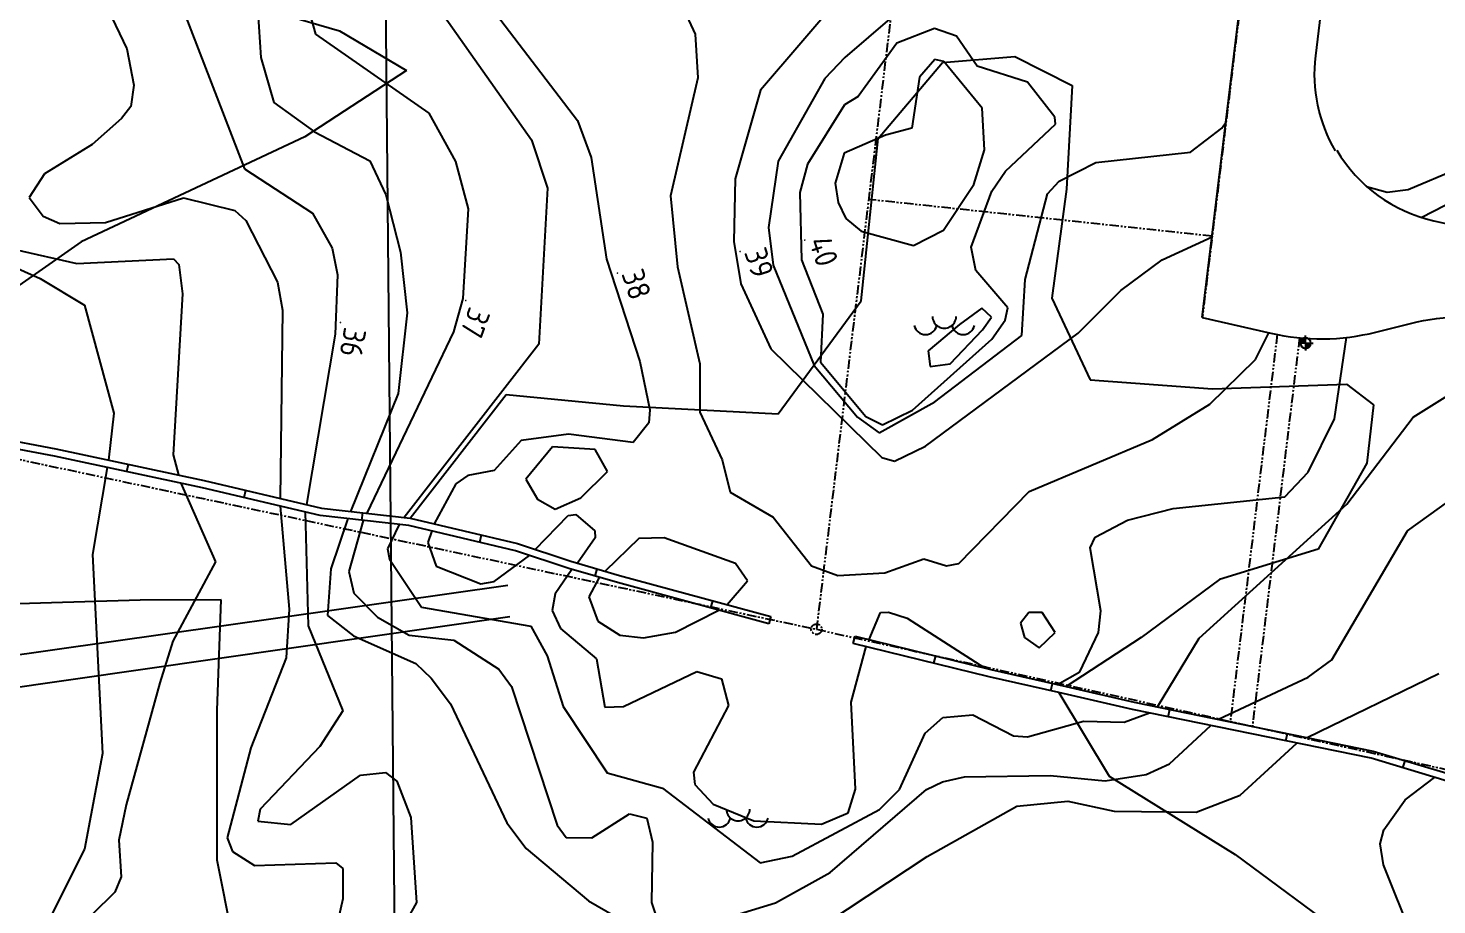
# Model space of a CAD drawing. Header units: metres. Extents: x 139929 to 142176, y 6401995 to 6404420.
# Drawn here: x 140175.9 to 140269.7, y 6402257.2 to 6402315.6 of the extents above; entities that cross this region are included whole.
import ezdxf
from ezdxf.enums import TextEntityAlignment as Align

# ---------------------------------------------------------------- set-up
doc = ezdxf.new("R2010")
doc.units = ezdxf.units.M
doc.header["$LTSCALE"] = 0.5
doc.linetypes.add('PHANTOM', pattern=[2.5, 1.25, -0.25, 0.25, -0.25, 0.25, -0.25])
doc.layers.get('0').update_dxf_attribs({"color": 1})
doc.layers.add('LM_GRÄNSPUNKT_TEXT_NY', color=94, linetype='Continuous', lineweight=25)
doc.layers.add('PRI_LED_LUFTLED_ELNÄT', color=249, linetype='Continuous', lineweight=18)
for name, color, linetype in [('M-BEF-EL-LUFT', 4, 'ELLEDNING'), ('M-BEF-MARKLINJE', 4, 'Continuous'), ('M-BEF-MUR', 4, 'Continuous'), ('M-BEF-NIVÅKURVA-PRIMÄR-0.5M', 12, 'Continuous'), ('M-BEF-NIVÅKURVA-PRIMÄR-1.0M', 12, 'Continuous'), ('M-BELYSNINGSSTOLPE', 20, 'Continuous'), ('M-GR-FASTIGHETSGRÄNS', 3, 'PHANTOM'), ('M-STOMLINJE', 3, 'Continuous')]:
    doc.layers.add(name, color=color, linetype=linetype)
doc.styles.add('ISO', font='iso.shx', dxfattribs={"height": 2.5})
doc.styles.add('ITALICC', font='italicc', dxfattribs={"oblique": 10})
doc.styles.get("Standard").update_dxf_attribs({"font": 'simplex8.shx'})
doc.linetypes.add('ELLEDNING', pattern='A,3,-0.5,["E",Standard,S=0.5,R=0,X=0,Y=-0.25],-0.5', length=4)
picture_1 = doc.add_image_def('image1.png', size_in_pixel=(962, 792))
pattern_1 = [(45, (-19260.8910175, -51074.3308278), (-0.001122532015134, 0.001122532015134), [])]

# ---------------------------------------------------------------- blocks, each defined once
blk = doc.blocks.new('PRI_M_BERG')
for centre, radius, start, end in [((-1.252, 0.43), 0.765, 192.29023, 347.70977), ((0, 0.867), 0.784, 179.99999, 0.00001), ((1.252, 0.43), 0.765, 192.29023, 347.70977)]:
    blk.add_arc(centre, radius, start, end)
blk = doc.blocks.new('LIGGARPUNKT')
blk.add_circle((0, 0), 0.35)
at = {"layer": 'LM_GRÄNSPUNKT_TEXT_NY', "style": 'ITALICC', "oblique": 10}
blk.add_attdef('PUNKTBETECKNING', (0.5, -0.35), '', height=0.7, dxfattribs=at)
blk = doc.blocks.new('PRI_NIVÅ_HÖJDPKT')
at = {"color": 0, "linetype": 'Continuous', "lineweight": -3}
blk.add_circle((183, 184), 0.0005, dxfattribs=at)
blk = doc.blocks.new('Ny-stolpe')
at = {"layer": ''}
h = blk.add_hatch(dxfattribs=at)
h.set_pattern_fill('ANSI31', color=256, scale=0.0005, style=0)
h.set_pattern_definition(pattern_1)
edge = h.paths.add_edge_path()
edge.add_arc((0, 0), 0.175, 90, 180)
edge.add_line((-0.175, 0), (0, 0))
edge.add_line((0, 0), (0, 0.175))
h = blk.add_hatch(dxfattribs=at)
h.set_pattern_fill('ANSI31', color=256, scale=0.0005, style=0)
h.set_pattern_definition(pattern_1)
edge = h.paths.add_edge_path()
edge.add_line((0, 0), (0, -0.175))
edge.add_arc((0, 0), 0.175, 270, 360)
edge.add_line((0.175, 0), (0, 0))
for p, q in [((-0.175, 0), (-0.25, 0)), ((0, 0), (-0.175, 0)), ((0, 0.173), (0, 0.248)), ((0, 0), (0, 0.175)), ((0, 0), (0.175, 0)), ((0, 0), (0, -0.175)), ((0, -0.175), (0, -0.252)), ((0.175, 0), (0.25, 0))]:
    blk.add_line(p, q, dxfattribs=at)
for start, end in [(90, 180), (180, 270), (0, 90), (270, 0)]:
    blk.add_arc((0, 0), 0.175, start, end, dxfattribs=at)

msp = doc.modelspace()

# ---------------------------------------------------------------- linework, layer by layer
at = {"layer": 'M-BEF-EL-LUFT', "lineweight": -3}
for p, q in [((140149.444, 6402270.159), (140207.879, 6402278.479)), ((140208.007, 6402276.368), (140149.757, 6402268.007))]:
    msp.add_line(p, q, dxfattribs=at)
at = {"layer": 'M-BEF-MARKLINJE'}
for p, q in [((140186.44, 6402318.39, 36.026), (140196.667, 6402315.416, 36.152)), ((140196.667, 6402315.416, 36.152), (140201.129, 6402312.756, 37.41)), ((140236.813, 6402313.302, 40.459), (140241.637, 6402313.694, 40.093)), ((140241.637, 6402313.694, 40.093), (140245.445, 6402311.768, 39.807)), ((140201.129, 6402312.756, 37.41), (140194.359, 6402308.338, 36.924)), ((140232.521, 6402308.222, 40.82), (140236.813, 6402313.302, 40.459)), ((140245.445, 6402311.768, 39.807), (140245.071, 6402304.859, 39.355)), ((140194.359, 6402308.338, 36.924), (140179.475, 6402301.352, 35.208)), ((140231.404, 6402297.408, 39.807), (140232.521, 6402308.222, 40.82)), ((140245.071, 6402304.859, 39.355), (140244.095, 6402297.587, 38.446)), ((140179.475, 6402301.352, 35.208), (140168.984, 6402294.045, 34.092)), ((140244.095, 6402297.587, 38.446), (140246.632, 6402292.152, 38.709)), ((140225.867, 6402289.879, 40.906), (140231.404, 6402297.408, 39.807)), ((140246.632, 6402292.152, 38.709), (140254.794, 6402291.562, 38.966)), ((140254.794, 6402291.562, 38.966), (140263.696, 6402291.873, 38.274)), ((140263.696, 6402291.873, 38.274), (140265.512, 6402290.495, 38.057)), ((140201.373, 6402282.94, 38.148), (140207.775, 6402291.175, 37.65)), ((140207.775, 6402291.175, 37.65), (140215.572, 6402290.415, 38.829)), ((140215.572, 6402290.415, 38.829), (140225.867, 6402289.879, 40.906)), ((140265.512, 6402290.495, 38.057), (140265.057, 6402286.595, 38.12)), ((140265.057, 6402286.595, 38.12), (140261.824, 6402280.88, 37.788)), ((140261.824, 6402280.88, 37.788), (140255.253, 6402278.859, 37.971)), ((140255.253, 6402278.859, 37.971), (140250.031, 6402274.987, 38.034)), ((140183.393, 6402277.48, 34.046), (140173.16, 6402277.157, 33.692)), ((140188.789, 6402277.49, 34.567), (140183.393, 6402277.48, 34.046)), ((140188.531, 6402270.14, 34.847), (140188.789, 6402277.49, 34.567)), ((140250.031, 6402274.987, 38.034), (140245.042, 6402271.722, 38.554)), ((140244.549, 6402271.321, 38.55), (140247.918, 6402265.749, 37.725)), ((140188.52, 6402260.164, 35.128), (140188.531, 6402270.14, 34.847)), ((140247.918, 6402265.749, 37.725), (140256.302, 6402260.525, 37.01)), ((140190.516, 6402250.212, 34.584), (140188.52, 6402260.164, 35.128)), ((140256.302, 6402260.525, 37.01), (140266.645, 6402252.877, 35.471))]:
    msp.add_line(p, q, dxfattribs=at)
at = {"layer": 'M-BEF-MARKLINJE', "lineweight": -3}
for p, q in [((140186.44, 6402318.39), (140196.667, 6402315.416)), ((140196.667, 6402315.416), (140201.129, 6402312.756)), ((140236.813, 6402313.302), (140241.637, 6402313.694)), ((140241.637, 6402313.694), (140245.445, 6402311.768)), ((140201.129, 6402312.756), (140194.359, 6402308.338)), ((140232.521, 6402308.222), (140236.813, 6402313.302)), ((140245.445, 6402311.768), (140245.071, 6402304.859)), ((140194.359, 6402308.338), (140179.475, 6402301.352)), ((140231.404, 6402297.408), (140232.521, 6402308.222)), ((140245.071, 6402304.859), (140244.095, 6402297.587)), ((140179.475, 6402301.352), (140168.984, 6402294.045)), ((140244.095, 6402297.587), (140246.632, 6402292.152)), ((140225.867, 6402289.879), (140231.404, 6402297.408)), ((140246.632, 6402292.152), (140254.794, 6402291.562)), ((140254.794, 6402291.562), (140263.696, 6402291.873)), ((140263.696, 6402291.873), (140265.512, 6402290.495)), ((140201.373, 6402282.94), (140207.775, 6402291.175)), ((140207.775, 6402291.175), (140215.572, 6402290.415)), ((140215.572, 6402290.415), (140225.867, 6402289.879)), ((140265.512, 6402290.495), (140265.057, 6402286.595)), ((140265.057, 6402286.595), (140261.824, 6402280.88)), ((140261.824, 6402280.88), (140255.253, 6402278.859)), ((140255.253, 6402278.859), (140250.031, 6402274.987)), ((140183.393, 6402277.48), (140173.16, 6402277.157)), ((140188.789, 6402277.49), (140183.393, 6402277.48)), ((140188.531, 6402270.14), (140188.789, 6402277.49)), ((140250.031, 6402274.987), (140245.042, 6402271.722)), ((140244.549, 6402271.321), (140247.918, 6402265.749)), ((140188.52, 6402260.164), (140188.531, 6402270.14)), ((140247.918, 6402265.749), (140256.302, 6402260.525)), ((140190.516, 6402250.212), (140188.52, 6402260.164)), ((140256.302, 6402260.525), (140266.645, 6402252.877))]:
    msp.add_line(p, q, dxfattribs=at)
at = {"layer": 'M-BEF-MUR'}
for p, q in [((140163.151, 6402290.336), (140177.795, 6402287.556)), ((140177.696, 6402287.066), (140166.35, 6402289.22)), ((140177.795, 6402287.556), (140187.665, 6402285.453)), ((140187.555, 6402284.965), (140177.696, 6402287.066)), ((140182.511, 6402286.04), (140182.615, 6402286.529)), ((140187.665, 6402285.453), (140195.463, 6402283.612)), ((140195.377, 6402283.119), (140187.555, 6402284.965)), ((140190.322, 6402284.312), (140190.437, 6402284.799)), ((140195.463, 6402283.612), (140201.373, 6402282.94)), ((140201.287, 6402282.447), (140195.377, 6402283.119)), ((140198.165, 6402282.802), (140198.221, 6402283.299)), ((140208.388, 6402280.772), (140201.287, 6402282.447)), ((140201.373, 6402282.94), (140208.524, 6402281.254)), ((140206.015, 6402281.331), (140206.13, 6402281.818)), ((140211.929, 6402279.586), (140208.388, 6402280.772)), ((140208.524, 6402281.254), (140212.077, 6402280.063)), ((140212.077, 6402280.063), (140215.309, 6402279.125)), ((140215.174, 6402278.643), (140211.929, 6402279.586)), ((140213.683, 6402279.076), (140213.823, 6402279.556)), ((140215.309, 6402279.125), (140225.389, 6402276.389)), ((140225.258, 6402275.907), (140215.174, 6402278.643)), ((140221.397, 6402276.954), (140221.528, 6402277.437)), ((140225.389, 6402276.389), (140225.258, 6402275.907)), ((140230.872, 6402274.592), (140230.991, 6402275.078)), ((140230.991, 6402275.078), (140240.039, 6402272.864)), ((140239.924, 6402272.377), (140230.872, 6402274.592)), ((140236.243, 6402273.278), (140236.362, 6402273.763)), ((140244.549, 6402271.321), (140239.924, 6402272.377)), ((140240.039, 6402272.864), (140245.042, 6402271.722)), ((140244.029, 6402271.44), (140244.141, 6402271.928)), ((140249.457, 6402270.202), (140244.549, 6402271.321)), ((140245.042, 6402271.722), (140249.563, 6402270.691)), ((140249.563, 6402270.691), (140265.478, 6402267.425)), ((140265.355, 6402266.94), (140249.457, 6402270.202)), ((140251.841, 6402269.712), (140251.941, 6402270.202)), ((140259.678, 6402268.105), (140259.778, 6402268.595)), ((140278.952, 6402262.831), (140265.355, 6402266.94)), ((140265.478, 6402267.425), (140279.097, 6402263.309)), ((140267.465, 6402266.303), (140267.61, 6402266.781))]:
    msp.add_line(p, q, dxfattribs=at)
at = {"layer": 'M-BEF-MUR', "lineweight": -3}
for p, q in [((140163.151, 6402290.336), (140177.795, 6402287.556)), ((140177.696, 6402287.066), (140166.35, 6402289.22)), ((140177.795, 6402287.556), (140187.665, 6402285.453)), ((140187.555, 6402284.965), (140177.696, 6402287.066)), ((140182.511, 6402286.04), (140182.615, 6402286.529)), ((140187.665, 6402285.453), (140195.463, 6402283.612)), ((140195.377, 6402283.119), (140187.555, 6402284.965)), ((140190.322, 6402284.312), (140190.437, 6402284.799)), ((140195.463, 6402283.612), (140201.373, 6402282.94)), ((140201.287, 6402282.447), (140195.377, 6402283.119)), ((140198.165, 6402282.802), (140198.221, 6402283.299)), ((140208.388, 6402280.772), (140201.287, 6402282.447)), ((140201.373, 6402282.94), (140208.524, 6402281.254)), ((140206.015, 6402281.331), (140206.13, 6402281.818)), ((140211.929, 6402279.586), (140208.388, 6402280.772)), ((140208.524, 6402281.254), (140212.077, 6402280.063)), ((140212.077, 6402280.063), (140215.309, 6402279.125)), ((140215.174, 6402278.643), (140211.929, 6402279.586)), ((140213.683, 6402279.076), (140213.823, 6402279.556)), ((140215.309, 6402279.125), (140225.389, 6402276.389)), ((140225.258, 6402275.907), (140215.174, 6402278.643)), ((140221.397, 6402276.954), (140221.528, 6402277.437)), ((140225.389, 6402276.389), (140225.258, 6402275.907)), ((140230.872, 6402274.592), (140230.991, 6402275.078)), ((140230.991, 6402275.078), (140240.039, 6402272.864)), ((140239.924, 6402272.377), (140230.872, 6402274.592)), ((140236.243, 6402273.278), (140236.362, 6402273.763)), ((140244.549, 6402271.321), (140239.924, 6402272.377)), ((140240.039, 6402272.864), (140245.042, 6402271.722)), ((140244.029, 6402271.44), (140244.141, 6402271.928)), ((140249.457, 6402270.202), (140244.549, 6402271.321)), ((140245.042, 6402271.722), (140249.563, 6402270.691)), ((140249.563, 6402270.691), (140265.478, 6402267.425)), ((140265.355, 6402266.94), (140249.457, 6402270.202)), ((140251.841, 6402269.712), (140251.941, 6402270.202)), ((140259.678, 6402268.105), (140259.778, 6402268.595)), ((140278.952, 6402262.831), (140265.355, 6402266.94)), ((140265.478, 6402267.425), (140279.097, 6402263.309)), ((140267.465, 6402266.303), (140267.61, 6402266.781))]:
    msp.add_line(p, q, dxfattribs=at)
at = {"layer": 'M-BEF-NIVÅKURVA-PRIMÄR-0.5M', "linetype": 'Continuous', "lineweight": -3}
for p, q in [((140191.051, 6402319.71, 36.5), (140191.431, 6402313.622, 36.5)), ((140201.759, 6402319.07, 37.5), (140209.458, 6402308.142, 37.5)), ((140234.876, 6402317.576, 39.5), (140230.32, 6402313.632, 39.5)), ((140181.282, 6402316.799, 35.5), (140182.523, 6402314.201, 35.5)), ((140219.506, 6402317.001, 38.5), (140220.358, 6402315.173, 38.5)), ((140220.358, 6402315.173, 38.5), (140220.524, 6402312.265, 38.5)), ((140182.523, 6402314.201, 35.5), (140182.969, 6402311.791, 35.5)), ((140191.431, 6402313.622, 36.5), (140192.299, 6402310.637, 36.5)), ((140230.32, 6402313.632, 39.5), (140228.989, 6402312.234, 39.5)), ((140236.31, 6402313.488, 40.5), (140235.284, 6402312.312, 40.5)), ((140236.905, 6402313.37, 40.5), (140236.31, 6402313.488, 40.5)), ((140239.45, 6402310.261, 40.5), (140236.905, 6402313.37, 40.5)), ((140182.969, 6402311.791, 35.5), (140182.776, 6402310.367, 35.5)), ((140220.524, 6402312.265, 38.5), (140218.703, 6402304.408, 38.5)), ((140228.989, 6402312.234, 39.5), (140225.869, 6402306.716, 39.5)), ((140235.284, 6402312.312, 40.5), (140234.77, 6402308.911, 40.5)), ((140192.299, 6402310.637, 36.5), (140195.007, 6402308.675, 36.5)), ((140182.776, 6402310.367, 35.5), (140182.15, 6402309.57, 35.5)), ((140239.619, 6402307.481, 40.5), (140239.45, 6402310.261, 40.5)), ((140182.15, 6402309.57, 35.5), (140180.202, 6402307.83, 35.5)), ((140234.77, 6402308.911, 40.5), (140233.025, 6402308.466, 40.5)), ((140253.329, 6402307.315, 39.5), (140255.416, 6402308.914, 39.5)), ((140255.416, 6402308.914, 39.5), (140255.688, 6402309.339, 39.5)), ((140180.202, 6402307.83, 35.5), (140177.024, 6402305.89, 35.5)), ((140195.007, 6402308.675, 36.5), (140198.699, 6402306.753, 36.5)), ((140209.458, 6402308.142, 37.5), (140210.507, 6402304.922, 37.5)), ((140233.025, 6402308.466, 40.5), (140230.272, 6402307.261, 40.5)), ((140230.272, 6402307.261, 40.5), (140229.672, 6402305.267, 40.5)), ((140238.892, 6402305.161, 40.5), (140239.619, 6402307.481, 40.5)), ((140247.009, 6402306.641, 39.5), (140253.329, 6402307.315, 39.5)), ((140177.024, 6402305.89, 35.5), (140176.006, 6402304.313, 35.5)), ((140198.699, 6402306.753, 36.5), (140199.753, 6402304.477, 36.5)), ((140225.869, 6402306.716, 39.5), (140225.23, 6402302.298, 39.5)), ((140244.589, 6402305.393, 39.5), (140247.009, 6402306.641, 39.5)), ((140268.68, 6402302.976, 38.5), (140274.411, 6402305.909, 38.5)), ((140229.672, 6402305.267, 40.5), (140229.868, 6402303.973, 40.5)), ((140236.883, 6402302.116, 40.5), (140238.892, 6402305.161, 40.5)), ((140243.811, 6402304.536, 39.5), (140244.589, 6402305.393, 39.5)), ((140176.006, 6402304.313, 35.5), (140176.952, 6402303.058, 35.5)), ((140181.086, 6402302.631, 35.5), (140186.289, 6402304.284, 35.5)), ((140186.289, 6402304.284, 35.5), (140189.712, 6402303.443, 35.5)), ((140199.753, 6402304.477, 36.5), (140200.729, 6402300.663, 36.5)), ((140210.507, 6402304.922, 37.5), (140209.947, 6402294.537, 37.5)), ((140218.703, 6402304.408, 38.5), (140219.165, 6402299.692, 38.5)), ((140242.322, 6402298.839, 39.5), (140243.811, 6402304.536, 39.5)), ((140189.712, 6402303.443, 35.5), (140190.427, 6402302.773, 35.5)), ((140229.868, 6402303.973, 40.5), (140230.382, 6402302.913, 40.5)), ((140176.952, 6402303.058, 35.5), (140178.054, 6402302.581, 35.5)), ((140178.054, 6402302.581, 35.5), (140181.086, 6402302.631, 35.5)), ((140190.427, 6402302.773, 35.5), (140192.544, 6402298.655, 35.5)), ((140225.23, 6402302.298, 39.5), (140225.546, 6402299.79, 39.5)), ((140230.382, 6402302.913, 40.5), (140231.402, 6402302.067, 40.5)), ((140231.402, 6402302.067, 40.5), (140234.887, 6402301.094, 40.5)), ((140234.887, 6402301.094, 40.5), (140236.883, 6402302.116, 40.5)), ((140175.077, 6402300.844, 34.5), (140179.18, 6402299.897, 34.5)), ((140200.729, 6402300.663, 36.5), (140201.165, 6402296.621, 36.5)), ((140179.18, 6402299.897, 34.5), (140185.618, 6402300.216, 34.5)), ((140185.618, 6402300.216, 34.5), (140185.98, 6402299.839, 34.5)), ((140185.98, 6402299.839, 34.5), (140186.213, 6402297.888, 34.5)), ((140219.165, 6402299.692, 38.5), (140220.651, 6402293.216, 38.5)), ((140225.546, 6402299.79, 39.5), (140228.276, 6402293.101, 39.5)), ((140192.544, 6402298.655, 35.5), (140192.882, 6402296.794, 35.5)), ((140242.096, 6402295.11, 39.5), (140242.322, 6402298.839, 39.5)), ((140186.213, 6402297.888, 34.5), (140185.603, 6402287.147, 34.5)), ((140192.882, 6402296.794, 35.5), (140192.729, 6402284.257, 35.5)), ((140201.165, 6402296.621, 36.5), (140200.576, 6402291.252, 36.5)), ((140239.44, 6402296.94, 40.5), (140237.945, 6402295.831, 40.5)), ((140240.065, 6402296.34, 40.5), (140239.44, 6402296.94, 40.5)), ((140237.945, 6402295.831, 40.5), (140235.866, 6402294.087, 40.5)), ((140239.469, 6402295.479, 40.5), (140240.065, 6402296.34, 40.5)), ((140236.307, 6402290.691, 39.5), (140242.096, 6402295.11, 39.5)), ((140237.316, 6402293.219, 40.5), (140239.469, 6402295.479, 40.5)), ((140257.638, 6402293.503, 38.5), (140258.546, 6402295.289, 38.5)), ((140209.947, 6402294.537, 37.5), (140200.973, 6402282.985, 37.5)), ((140235.866, 6402294.087, 40.5), (140235.999, 6402293.034, 40.5)), ((140220.651, 6402293.216, 38.5), (140220.662, 6402290.001, 38.5)), ((140228.276, 6402293.101, 39.5), (140231.164, 6402289.658, 39.5)), ((140235.999, 6402293.034, 40.5), (140237.316, 6402293.219, 40.5)), ((140254.598, 6402290.534, 38.5), (140257.638, 6402293.503, 38.5)), ((140268.133, 6402289.675, 37.5), (140273.481, 6402293.01, 37.5)), ((140200.576, 6402291.252, 36.5), (140197.397, 6402283.392, 36.5)), ((140220.662, 6402290.001, 38.5), (140222.14, 6402286.831, 38.5)), ((140232.585, 6402288.62, 39.5), (140236.307, 6402290.691, 39.5)), ((140250.789, 6402288.178, 38.5), (140254.598, 6402290.534, 38.5)), ((140231.164, 6402289.658, 39.5), (140232.585, 6402288.62, 39.5)), ((140263.739, 6402283.881, 37.5), (140268.133, 6402289.675, 37.5)), ((140242.591, 6402284.715, 38.5), (140250.789, 6402288.178, 38.5)), ((140185.603, 6402287.147, 34.5), (140185.956, 6402285.818, 34.5)), ((140210.84, 6402287.695, 38.5), (140209.083, 6402285.527, 38.5)), ((140213.685, 6402287.524, 38.5), (140210.84, 6402287.695, 38.5)), ((140214.505, 6402286.052, 38.5), (140213.685, 6402287.524, 38.5)), ((140222.14, 6402286.831, 38.5), (140222.68, 6402284.674, 38.5)), ((140186.1, 6402285.275, 34.5), (140188.415, 6402280.029, 34.5)), ((140209.083, 6402285.527, 38.5), (140209.861, 6402284.214, 38.5)), ((140212.739, 6402284.301, 38.5), (140214.505, 6402286.052, 38.5)), ((140222.68, 6402284.674, 38.5), (140225.543, 6402282.996, 38.5)), ((140237.891, 6402279.927, 38.5), (140242.591, 6402284.715, 38.5)), ((140192.716, 6402283.747, 35.5), (140193.324, 6402276.885, 35.5)), ((140209.861, 6402284.214, 38.5), (140211.025, 6402283.547, 38.5)), ((140211.025, 6402283.547, 38.5), (140212.739, 6402284.301, 38.5)), ((140253.904, 6402274.94, 37.5), (140263.739, 6402283.881, 37.5)), ((140197.231, 6402282.908, 36.5), (140196.087, 6402279.564, 36.5)), ((140200.638, 6402282.521, 37.5), (140199.867, 6402280.888, 37.5)), ((140225.543, 6402282.996, 38.5), (140228.084, 6402279.764, 38.5)), ((140216.589, 6402281.594, 38.5), (140214.363, 6402279.4, 38.5)), ((140218.273, 6402281.638, 38.5), (140216.589, 6402281.594, 38.5)), ((140223.031, 6402279.929, 38.5), (140218.273, 6402281.638, 38.5)), ((140199.867, 6402280.888, 37.5), (140199.992, 6402280.206, 37.5)), ((140188.415, 6402280.029, 34.5), (140185.573, 6402274.746, 34.5)), ((140199.992, 6402280.206, 37.5), (140202.139, 6402277.006, 37.5)), ((140223.824, 6402278.757, 38.5), (140223.031, 6402279.929, 38.5)), ((140228.084, 6402279.764, 38.5), (140229.849, 6402279.124, 38.5)), ((140232.968, 6402279.304, 38.5), (140235.57, 6402280.231, 38.5)), ((140235.57, 6402280.231, 38.5), (140237.077, 6402279.766, 38.5)), ((140237.077, 6402279.766, 38.5), (140237.891, 6402279.927, 38.5)), ((140196.087, 6402279.564, 36.5), (140195.877, 6402276.459, 36.5)), ((140213.959, 6402278.996, 38.5), (140213.271, 6402277.696, 38.5)), ((140222.477, 6402277.179, 38.5), (140223.824, 6402278.757, 38.5)), ((140229.849, 6402279.124, 38.5), (140232.968, 6402279.304, 38.5)), ((140193.324, 6402276.885, 35.5), (140193.11, 6402273.636, 35.5)), ((140202.139, 6402277.006, 37.5), (140209.411, 6402275.749, 37.5)), ((140213.271, 6402277.696, 38.5), (140213.862, 6402276.068, 38.5)), ((140195.877, 6402276.459, 36.5), (140197.605, 6402275.1, 36.5)), ((140213.862, 6402276.068, 38.5), (140215.334, 6402275.134, 38.5)), ((140219.048, 6402275.339, 38.5), (140221.923, 6402276.812, 38.5)), ((140242.555, 6402276.65, 38.5), (140242.005, 6402275.937, 38.5)), ((140242.005, 6402275.937, 38.5), (140242.27, 6402274.992, 38.5)), ((140243.454, 6402276.649, 38.5), (140242.555, 6402276.65, 38.5)), ((140244.32, 6402275.321, 38.5), (140243.454, 6402276.649, 38.5)), ((140197.605, 6402275.1, 36.5), (140201.745, 6402273.254, 36.5)), ((140209.411, 6402275.749, 37.5), (140210.484, 6402273.776, 37.5)), ((140215.334, 6402275.134, 38.5), (140216.906, 6402274.957, 38.5)), ((140216.906, 6402274.957, 38.5), (140219.048, 6402275.339, 38.5)), ((140242.27, 6402274.992, 38.5), (140243.243, 6402274.308, 38.5)), ((140243.243, 6402274.308, 38.5), (140244.32, 6402275.321, 38.5)), ((140185.573, 6402274.746, 34.5), (140184.712, 6402271.976, 34.5)), ((140251.129, 6402270.37, 37.5), (140253.904, 6402274.94, 37.5)), ((140193.11, 6402273.636, 35.5), (140190.779, 6402267.641, 35.5)), ((140201.745, 6402273.254, 36.5), (140202.768, 6402272.277, 36.5)), ((140210.484, 6402273.776, 37.5), (140211.566, 6402270.401, 37.5)), ((140202.768, 6402272.277, 36.5), (140204.061, 6402270.567, 36.5)), ((140261.094, 6402268.325, 36.5), (140269.863, 6402272.589, 36.5)), ((140184.712, 6402271.976, 34.5), (140182.477, 6402263.84, 34.5)), ((140204.061, 6402270.567, 36.5), (140207.805, 6402262.632, 36.5)), ((140211.566, 6402270.401, 37.5), (140214.496, 6402265.97, 37.5)), ((140235.654, 6402268.604, 37.5), (140236.825, 6402269.655, 37.5)), ((140236.825, 6402269.655, 37.5), (140238.84, 6402269.838, 37.5)), ((140238.84, 6402269.838, 37.5), (140241.545, 6402268.434, 37.5)), ((140242.46, 6402268.37, 37.5), (140246.195, 6402269.404, 37.5)), ((140246.195, 6402269.404, 37.5), (140248.907, 6402269.34, 37.5)), ((140248.907, 6402269.34, 37.5), (140250.595, 6402269.968, 37.5)), ((140233.95, 6402264.87, 37.5), (140235.654, 6402268.604, 37.5)), ((140241.545, 6402268.434, 37.5), (140242.46, 6402268.37, 37.5)), ((140190.779, 6402267.641, 35.5), (140189.195, 6402261.636, 35.5)), ((140256.623, 6402264.488, 36.5), (140260.409, 6402267.955, 36.5)), ((140214.496, 6402265.97, 37.5), (140218.181, 6402264.941, 37.5)), ((140218.181, 6402264.941, 37.5), (140224.669, 6402259.965, 37.5)), ((140232.615, 6402263.528, 37.5), (140233.95, 6402264.87, 37.5)), ((140182.477, 6402263.84, 34.5), (140181.99, 6402261.48, 34.5)), ((140235.791, 6402260.388, 36.5), (140241.768, 6402263.76, 36.5)), ((140241.768, 6402263.76, 36.5), (140245.162, 6402264.092, 36.5)), ((140245.162, 6402264.092, 36.5), (140248.249, 6402263.416, 36.5)), ((140253.694, 6402263.342, 36.5), (140256.623, 6402264.488, 36.5)), ((140226.804, 6402260.421, 37.5), (140232.615, 6402263.528, 37.5)), ((140248.249, 6402263.416, 36.5), (140253.694, 6402263.342, 36.5)), ((140207.805, 6402262.632, 36.5), (140209.088, 6402260.933, 36.5)), ((140181.99, 6402261.48, 34.5), (140182.129, 6402259.047, 34.5)), ((140189.195, 6402261.636, 35.5), (140189.556, 6402260.725, 35.5)), ((140209.088, 6402260.933, 36.5), (140213.254, 6402257.437, 36.5)), ((140189.556, 6402260.725, 35.5), (140191.021, 6402259.793, 35.5)), ((140191.021, 6402259.793, 35.5), (140196.421, 6402259.971, 35.5)), ((140196.421, 6402259.971, 35.5), (140196.903, 6402259.598, 35.5)), ((140224.669, 6402259.965, 37.5), (140226.804, 6402260.421, 37.5)), ((140229.169, 6402256.013, 36.5), (140235.791, 6402260.388, 36.5)), ((140182.129, 6402259.047, 34.5), (140181.717, 6402258.031, 34.5)), ((140196.903, 6402259.598, 35.5), (140196.895, 6402257.573, 35.5)), ((140181.717, 6402258.031, 34.5), (140177.825, 6402254.21, 34.5)), ((140196.895, 6402257.573, 35.5), (140194.992, 6402249.144, 35.5)), ((140213.254, 6402257.437, 36.5), (140219.388, 6402253.915, 36.5))]:
    msp.add_line(p, q, dxfattribs=at)
at = {"layer": 'M-BEF-NIVÅKURVA-PRIMÄR-1.0M', "linetype": 'Continuous', "lineweight": -3}
for p, q in [((140193.336, 6402321.336, 37), (140195.081, 6402315.184, 37)), ((140231.36, 6402319.229, 39), (140224.687, 6402311.443, 39)), ((140205.469, 6402318.687, 38), (140212.524, 6402309.427, 38)), ((140185.868, 6402317.825, 36), (140190.346, 6402306.211, 36)), ((140236.282, 6402315.569, 40), (140233.783, 6402314.587, 40)), ((140237.744, 6402315.055, 40), (140236.282, 6402315.569, 40)), ((140195.081, 6402315.184, 37), (140202.613, 6402309.931, 37)), ((140233.783, 6402314.587, 40), (140231.198, 6402311.04, 40)), ((140239.128, 6402313.051, 40), (140237.744, 6402315.055, 40)), ((140242.475, 6402311.982, 40), (140239.128, 6402313.051, 40)), ((140244.287, 6402309.665, 40), (140242.475, 6402311.982, 40)), ((140224.687, 6402311.443, 39), (140223.018, 6402305.547, 39)), ((140231.198, 6402311.04, 40), (140230.285, 6402310.482, 40)), ((140202.613, 6402309.931, 37), (140204.388, 6402306.702, 37)), ((140230.285, 6402310.482, 40), (140227.816, 6402306.523, 40)), ((140244.336, 6402309.189, 40), (140244.287, 6402309.665, 40)), ((140212.524, 6402309.427, 38), (140213.417, 6402306.957, 38)), ((140241.007, 6402306.05, 40), (140244.336, 6402309.189, 40)), ((140213.417, 6402306.957, 38), (140214.439, 6402300.197, 38)), ((140190.346, 6402306.211, 36), (140194.869, 6402303.252, 36)), ((140204.388, 6402306.702, 37), (140205.24, 6402303.546, 37)), ((140227.816, 6402306.523, 40), (140227.323, 6402304.626, 40)), ((140240.097, 6402304.716, 40), (140241.007, 6402306.05, 40)), ((140267.817, 6402304.834, 39), (140271.078, 6402306.203, 39)), ((140223.018, 6402305.547, 39), (140222.919, 6402301.367, 39)), ((140265.038, 6402305.044, 39), (140266.42, 6402304.651, 39)), ((140227.323, 6402304.626, 40), (140227.427, 6402300.146, 40)), ((140238.722, 6402300.987, 40), (140240.097, 6402304.716, 40)), ((140266.42, 6402304.651, 39), (140267.817, 6402304.834, 39)), ((140194.869, 6402303.252, 36), (140196.177, 6402300.935, 36)), ((140205.24, 6402303.546, 37), (140204.89, 6402297.576, 37)), ((140222.919, 6402301.367, 39), (140223.393, 6402298.556, 39)), ((140251.428, 6402300.145, 39), (140254.758, 6402301.671, 39)), ((140172.182, 6402300.939, 34), (140176.737, 6402298.911, 34)), ((140196.177, 6402300.935, 36), (140196.543, 6402299.16, 36)), ((140239.041, 6402299.435, 40), (140238.722, 6402300.987, 40)), ((140214.439, 6402300.197, 38), (140216.672, 6402293.374, 38)), ((140227.427, 6402300.146, 40), (140228.845, 6402296.53, 40)), ((140241.152, 6402296.944, 40), (140239.041, 6402299.435, 40)), ((140248.675, 6402298.109, 39), (140251.428, 6402300.145, 39)), ((140176.737, 6402298.911, 34), (140179.691, 6402297.12, 34)), ((140196.543, 6402299.16, 36), (140196.39, 6402295.208, 36)), ((140223.393, 6402298.556, 39), (140225.387, 6402294.217, 39)), ((140204.89, 6402297.576, 37), (140204.267, 6402295.353, 37)), ((140245.852, 6402295.255, 39), (140248.675, 6402298.109, 39)), ((140179.691, 6402297.12, 34), (140181.639, 6402289.937, 34)), ((140228.845, 6402296.53, 40), (140228.693, 6402293.333, 40)), ((140240.98, 6402296.122, 40), (140241.152, 6402296.944, 40)), ((140240.103, 6402294.856, 40), (140240.98, 6402296.122, 40)), ((140196.39, 6402295.208, 36), (140194.474, 6402283.845, 36)), ((140204.267, 6402295.353, 37), (140198.491, 6402283.268, 37)), ((140234.825, 6402290.141, 40), (140240.103, 6402294.856, 40)), ((140235.691, 6402287.727, 39), (140245.852, 6402295.255, 39)), ((140262.912, 6402289.548, 38), (140263.709, 6402294.977, 38)), ((140225.387, 6402294.217, 39), (140232.781, 6402286.983, 39)), ((140216.672, 6402293.374, 38), (140217.339, 6402290.161, 38)), ((140228.693, 6402293.333, 40), (140231.705, 6402289.706, 40)), ((140217.339, 6402290.161, 38), (140217.271, 6402289.292, 38)), ((140232.829, 6402289.152, 40), (140234.825, 6402290.141, 40)), ((140181.639, 6402289.937, 34), (140181.288, 6402286.812, 34)), ((140217.271, 6402289.292, 38), (140216.224, 6402287.977, 38)), ((140231.705, 6402289.706, 40), (140232.829, 6402289.152, 40)), ((140261.159, 6402285.997, 38), (140262.912, 6402289.548, 38)), ((140208.77, 6402288.118, 38), (140206.978, 6402286.125, 38)), ((140211.908, 6402288.545, 38), (140208.77, 6402288.118, 38)), ((140216.224, 6402287.977, 38), (140211.908, 6402288.545, 38)), ((140233.621, 6402286.737, 39), (140235.691, 6402287.727, 39)), ((140181.203, 6402286.319, 34), (140180.229, 6402280.522, 34)), ((140232.781, 6402286.983, 39), (140233.621, 6402286.737, 39)), ((140205.214, 6402285.792, 38), (140204.41, 6402285.224, 38)), ((140206.978, 6402286.125, 38), (140205.214, 6402285.792, 38)), ((140259.604, 6402284.357, 38), (140261.159, 6402285.997, 38)), ((140267.764, 6402282.105, 37), (140272.925, 6402285.816, 37)), ((140204.41, 6402285.224, 38), (140202.962, 6402282.566, 38)), ((140252.174, 6402283.572, 38), (140259.604, 6402284.357, 38)), ((140249.127, 6402282.799, 38), (140252.174, 6402283.572, 38)), ((140194.381, 6402283.354, 36), (140194.577, 6402275.761, 36)), ((140198.24, 6402282.793, 37), (140197.289, 6402279.391, 37)), ((140209.694, 6402280.862, 38), (140211.892, 6402283.115, 38)), ((140211.892, 6402283.115, 38), (140212.407, 6402283.189, 38)), ((140212.407, 6402283.189, 38), (140213.668, 6402282.096, 38)), ((140246.965, 6402281.669, 38), (140249.127, 6402282.799, 38)), ((140202.807, 6402282.088, 38), (140202.557, 6402281.32, 38)), ((140213.684, 6402281.621, 38), (140212.509, 6402279.938, 38)), ((140213.668, 6402282.096, 38), (140213.684, 6402281.621, 38)), ((140246.64, 6402280.962, 38), (140246.965, 6402281.669, 38)), ((140262.728, 6402273.491, 37), (140267.764, 6402282.105, 37)), ((140202.557, 6402281.32, 38), (140203.115, 6402279.751, 38)), ((140247.345, 6402276.76, 38), (140246.64, 6402280.962, 38)), ((140180.229, 6402280.522, 34), (140180.887, 6402267.264, 34)), ((140203.115, 6402279.751, 38), (140206.09, 6402278.553, 38)), ((140206.96, 6402278.719, 38), (140209.314, 6402280.462, 38)), ((140197.289, 6402279.391, 37), (140197.615, 6402277.936, 37)), ((140206.09, 6402278.553, 38), (140206.96, 6402278.719, 38)), ((140212.148, 6402279.521, 38), (140211.019, 6402277.892, 38)), ((140197.615, 6402277.936, 37), (140199.208, 6402276.349, 37)), ((140211.019, 6402277.892, 38), (140210.819, 6402276.789, 38)), ((140199.208, 6402276.349, 37), (140201.307, 6402275.135, 37)), ((140210.819, 6402276.789, 38), (140211.376, 6402275.598, 38)), ((140231.928, 6402274.848, 38), (140232.68, 6402276.643, 38)), ((140232.68, 6402276.643, 38), (140233.223, 6402276.665, 38)), ((140233.223, 6402276.665, 38), (140234.469, 6402276.27, 38)), ((140234.469, 6402276.27, 38), (140239.608, 6402272.969, 38)), ((140247.208, 6402275.319, 38), (140247.345, 6402276.76, 38)), ((140194.577, 6402275.761, 36), (140196.899, 6402270.098, 36)), ((140201.307, 6402275.135, 37), (140204.28, 6402274.805, 37)), ((140211.376, 6402275.598, 38), (140213.777, 6402273.556, 38)), ((140245.957, 6402272.693, 38), (140247.208, 6402275.319, 38)), ((140204.28, 6402274.805, 37), (140207.285, 6402272.886, 37)), ((140230.727, 6402270.683, 38), (140231.732, 6402274.381, 38)), ((140213.777, 6402273.556, 38), (140214.324, 6402270.349, 38)), ((140261.144, 6402272.354, 37), (140262.728, 6402273.491, 37)), ((140207.285, 6402272.886, 37), (140208.12, 6402271.716, 37)), ((140215.577, 6402270.382, 38), (140220.456, 6402272.717, 38)), ((140220.456, 6402272.717, 38), (140222.102, 6402272.226, 38)), ((140222.102, 6402272.226, 38), (140222.566, 6402270.45, 38)), ((140244.47, 6402271.853, 38), (140245.957, 6402272.693, 38)), ((140255.181, 6402269.538, 37), (140261.144, 6402272.354, 37)), ((140208.12, 6402271.716, 37), (140211.153, 6402262.475, 37)), ((140214.324, 6402270.349, 38), (140215.577, 6402270.382, 38)), ((140222.566, 6402270.45, 38), (140220.245, 6402266.022, 38)), ((140231.011, 6402264.888, 38), (140230.727, 6402270.683, 38)), ((140196.899, 6402270.098, 36), (140195.365, 6402267.72, 36)), ((140251.916, 6402266.57, 37), (140254.664, 6402269.133, 37)), ((140195.365, 6402267.72, 36), (140191.383, 6402263.55, 36)), ((140180.887, 6402267.264, 34), (140179.695, 6402260.885, 34)), ((140250.38, 6402265.872, 37), (140251.916, 6402266.57, 37)), ((140193.432, 6402262.539, 36), (140198.069, 6402265.809, 36)), ((140198.069, 6402265.809, 36), (140199.735, 6402265.985, 36)), ((140199.735, 6402265.985, 36), (140200.482, 6402265.425, 36)), ((140220.245, 6402266.022, 38), (140220.329, 6402265.203, 38)), ((140236.807, 6402265.367, 37), (140238.274, 6402265.71, 37)), ((140238.274, 6402265.71, 37), (140243.978, 6402265.795, 37)), ((140243.978, 6402265.795, 37), (140247.648, 6402265.432, 37)), ((140247.648, 6402265.432, 37), (140250.38, 6402265.872, 37)), ((140267.616, 6402264.17, 36), (140269.57, 6402265.666, 36)), ((140200.482, 6402265.425, 36), (140201.418, 6402263.002, 36)), ((140220.329, 6402265.203, 38), (140221.536, 6402263.886, 38)), ((140229.326, 6402259.327, 37), (140235.741, 6402264.851, 37)), ((140230.538, 6402263.305, 38), (140231.011, 6402264.888, 38)), ((140235.741, 6402264.851, 37), (140236.807, 6402265.367, 37)), ((140221.536, 6402263.886, 38), (140224.253, 6402262.767, 38)), ((140266.197, 6402262.166, 36), (140267.616, 6402264.17, 36)), ((140191.383, 6402263.55, 36), (140191.235, 6402262.762, 36)), ((140191.235, 6402262.762, 36), (140193.432, 6402262.539, 36)), ((140201.418, 6402263.002, 36), (140201.795, 6402257.331, 36)), ((140213.475, 6402261.65, 37), (140215.966, 6402263.23, 37)), ((140215.966, 6402263.23, 37), (140217.131, 6402262.949, 37)), ((140217.131, 6402262.949, 37), (140217.516, 6402261.351, 37)), ((140224.253, 6402262.767, 38), (140228.756, 6402262.548, 38)), ((140228.756, 6402262.548, 38), (140230.538, 6402263.305, 38)), ((140211.153, 6402262.475, 37), (140211.77, 6402261.657, 37)), ((140265.937, 6402261.234, 36), (140266.197, 6402262.166, 36)), ((140179.695, 6402260.885, 34), (140177.053, 6402255.629, 34)), ((140211.77, 6402261.657, 37), (140213.475, 6402261.65, 37)), ((140217.516, 6402261.351, 37), (140217.433, 6402257.325, 37)), ((140266.179, 6402259.832, 36), (140265.937, 6402261.234, 36)), ((140225.684, 6402257.316, 37), (140229.326, 6402259.327, 37)), ((140268.298, 6402254.559, 36), (140266.179, 6402259.832, 36)), ((140201.795, 6402257.331, 36), (140200.278, 6402254.644, 36)), ((140217.433, 6402257.325, 37), (140217.794, 6402256.271, 37)), ((140223.29, 6402256.583, 37), (140225.684, 6402257.316, 37))]:
    msp.add_line(p, q, dxfattribs=at)
at = {"layer": 'M-GR-FASTIGHETSGRÄNS'}
for p, q in [((140239.174, 6402364.236), (140228.421, 6402275.537)), ((140239.174, 6402364.236), (140228.421, 6402275.537)), ((140132.099, 6402296.078), (140228.421, 6402275.537)), ((140132.099, 6402296.078), (140228.421, 6402275.537)), ((140228.421, 6402275.537), (140329.681, 6402252.979))]:
    msp.add_line(p, q, dxfattribs=at)
at = {"layer": 'M-GR-FASTIGHETSGRÄNS', "flags": 128}
for points in [[(140258.946, 6402336.218), (140254.108, 6402296.311)], [(140254.764, 6402301.722), (140231.892, 6402304.17)], [(140259.093, 6402295.17), (140255.969, 6402269.4)], [(140260.577, 6402294.95), (140257.44, 6402269.072)]]:
    msp.add_lwpolyline(points, dxfattribs=at)
at = {"layer": 'M-STOMLINJE', "flags": 128}
for points in [[(140254.108, 6402296.311), (140258.946, 6402336.218, 0.105597), (140275.64, 6402336.93), (140276.251, 6402337.088, -0.075036), (140285.157, 6402338.011), (140295.435, 6402337.533, -0.107593), (140307.766, 6402334.24), (140308.156, 6402334.04, 0.094008), (140318.879, 6402330.866), (140441.797, 6402318.493), (140441.364, 6402314.189, -0.131207), (140440.27, 6402311.293), (140437.033, 6402306.78, 0.207746), (140436.025, 6402302.108), (140437.642, 6402294.01, 0.34569), (140446.087, 6402286.78), (140482.428, 6402285.241, 0.315112), (140485.327, 6402287.092), (140485.966, 6402288.636)], [(140262.974, 6402307.405, -0.164212), (140261.659, 6402313.73), (140262.584, 6402321.353, -0.308542), (140270.082, 6402329.915), (140277.603, 6402331.86, -0.075036), (140284.906, 6402332.617), (140295.184, 6402332.138, -0.107593), (140305.295, 6402329.439), (140305.686, 6402329.238, 0.094008), (140318.338, 6402325.493), (140341.159, 6402323.196), (140402.435, 6402317.028), (140422.903, 6402314.967, -0.329541), (140429.067, 6402309.374), (140432.328, 6402293.048, 0.34569), (140445.464, 6402281.802), (140478.221, 6402280.415)], [(140263.06, 6402307.455, 0.208235), (140269.512, 6402302.753)], [(140269.512, 6402302.753), (140276.116, 6402301.282), (140298.016, 6402296.403, -0.121637), (140302.524, 6402294.162), (140303.229, 6402293.565, 0.121621), (140319.541, 6402285.456), (140424.575, 6402262.05, 0.396341), (140428.11, 6402264.147), (140433.607, 6402283.213, 0.120024), (140433.725, 6402286.05)], [(140254.108, 6402296.311), (140258.671, 6402295.261, 0.118835), (140265.654, 6402295.332), (140267.97, 6402295.915, -0.117018), (140274.942, 6402296.011), (140296.842, 6402291.132, -0.121637), (140299.032, 6402290.044), (140299.736, 6402289.446, 0.121621), (140318.367, 6402280.185), (140431.166, 6402255.049), (140432.784, 6402262.308), (140437.836, 6402279.832, -0.346017), (140440.845, 6402281.998), (140445.464, 6402281.802)]]:
    msp.add_lwpolyline(points, format="xyb", dxfattribs=at)
at = {"layer": 'PRI_LED_LUFTLED_ELNÄT', "lineweight": -3}
for p, q in [((140149.444, 6402270.159), (140207.879, 6402278.479)), ((140208.007, 6402276.368), (140149.757, 6402268.007))]:
    msp.add_line(p, q, dxfattribs=at)

# ---------------------------------------------------------------- block references
at = {"layer": 'M-BEF-MARKLINJE'}
for p in [(140236.934, 6402295.509, 39.676), (140236.934, 6402295.509, 39.676), (140223.202, 6402262.692, 37.708), (140223.202, 6402262.692, 37.708)]:
    msp.add_blockref('PRI_M_BERG', p, dxfattribs=at)
at = {"layer": 'M-BEF-NIVÅKURVA-PRIMÄR-1.0M', "color": 1, "linetype": 'Continuous', "lineweight": -3, "xscale": 0.001, "yscale": 0.001, "zscale": 0.001}
for p in [(140227.458, 6402301.273, 40), (140223.163, 6402300.519, 39), (140214.992, 6402299.086, 38), (140204.903, 6402297.251, 37), (140196.545, 6402295.8, 36)]:
    msp.add_blockref('PRI_NIVÅ_HÖJDPKT', p, dxfattribs=at)
at = {"layer": 'M-BELYSNINGSSTOLPE', "ltscale": 3, "xscale": 2, "yscale": 2, "zscale": 2}
msp.add_blockref('Ny-stolpe', (140260.979, 6402294.603), dxfattribs=at)
at = {"layer": 'M-GR-FASTIGHETSGRÄNS'}
msp.add_blockref('LIGGARPUNKT', (140228.421, 6402275.537), dxfattribs=at)

# ---------------------------------------------------------------- texts
at = {"layer": 'M-BEF-NIVÅKURVA-PRIMÄR-1.0M', "style": 'ISO'}
for s, rotation, p in [('40', 288.03599, (140227.458, 6402301.273)), ('39', 287.811, (140223.163, 6402300.519)), ('38', 287.98201, (140214.992, 6402299.086)), ('37', 250.10999, (140204.903, 6402297.251)), ('36', 260.07301, (140196.545, 6402295.8))]:
    msp.add_text(s, height=1.5, rotation=rotation, dxfattribs=at).set_placement(p, align=Align.BOTTOM_LEFT)

# ---------------------------------------------------------------- pictures from other files: only their frames are drawn
at = {"layer": 'Defpoints'}
image = msp.add_image(picture_1, insert=(140201.298, 6402155.02), size_in_units=(323.275, 266.147), rotation=0.54152, dxfattribs=at)
image.dxf.flags = 7

doc.saveas('drawing.dxf')
